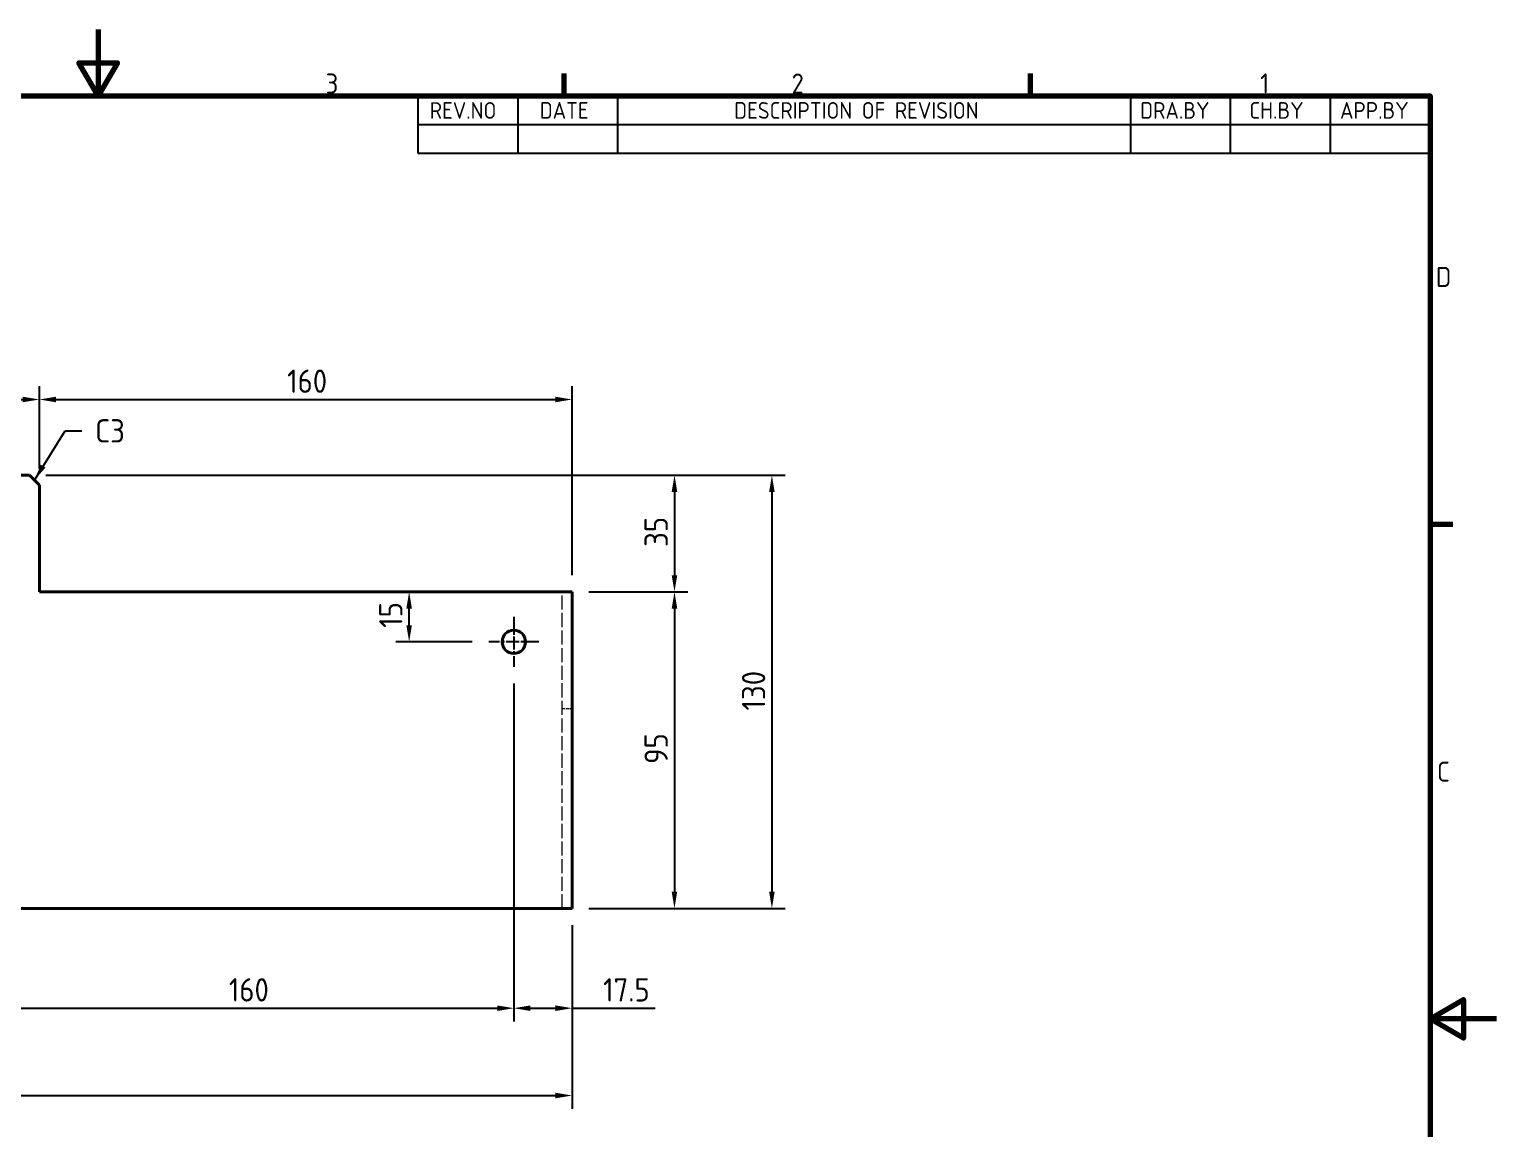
# Model space of a CAD drawing. Header units: millimetres. Extents: x 0 to 840, y 0 to 594.
# Drawn here: x 399.3 to 840, y 264 to 594 of the extents above; entities that cross this region are included whole.
import ezdxf

# ---------------------------------------------------------------- set-up
doc = ezdxf.new("R2010")
doc.units = ezdxf.units.MM
doc.header["$LTSCALE"] = 2
doc.linetypes.add('CHAIN', pattern=[0.35429999999999995, 0.2362, -0.0295, 0.0591, -0.0295])
doc.linetypes.add('DASHED', pattern=[0.2067, 0.1654, -0.0413])
doc.layers.get('0').update_dxf_attribs({"color": 3, "lineweight": 25})
for name, color, linetype, lineweight in [('가려진 것(ISO)', 2, 'DASHED', 18), ('가시적인 것(ISO)', 3, 'Continuous', 40), ('경계(ISO)', 7, 'Continuous', 70), ('기호(ISO)', 5, 'Continuous', 25), ('중심 표식(ISO)', 1, 'Continuous', 25), ('치수(ISO)', 7, 'Continuous', 25)]:
    doc.layers.add(name, color=color, linetype=linetype, lineweight=lineweight)
doc.styles.add('ISO Proportiona M2B', font='isocp.shx')
doc.styles.add('문자 텍스트_M2B', font='isocp.shx')
doc.styles.add('치수 텍스트_PSTEK_POSCO', font='isocp.shx')
doc.dimstyles.new('치수_PSTEK_POSCO', dxfattribs={"dimscale": 2, "dimtxt": 3.5, "dimasz": 2.5, "dimexe": 2, "dimexo": 2.5, "dimgap": 1, "dimtad": 1, "dimrnd": 1e-08, "dimdsep": 46, "dimtxsty": '치수 텍스트_PSTEK_POSCO', "dimcen": 0.09, "dimdle": 10, "dimclrd": 7, "dimclre": 7, "dimclrt": 2, "dimadec": 1, "dimazin": 2, "dimtfac": 1, "dimtmove": 0, "dimatfit": 3, "dimfxl": 0, "dimtolj": 1, "dimlwd": -1, "dimlwe": -1, "dimarcsym": 0})
doc.dimstyles.new('치수_PSTEK_POSCO$7', dxfattribs={"dimscale": 2, "dimtxt": 3.5, "dimasz": 2.5, "dimexe": 2, "dimexo": 2.5, "dimgap": 1, "dimtad": 1, "dimrnd": 1e-08, "dimdsep": 46, "dimtxsty": '치수 텍스트_PSTEK_POSCO', "dimcen": 0.09, "dimdle": 10, "dimclrd": 7, "dimclre": 7, "dimclrt": 2, "dimadec": 1, "dimazin": 2, "dimtfac": 1, "dimtmove": 0, "dimatfit": 3, "dimfxl": 0, "dimtolj": 1, "dimlwd": -1, "dimlwe": -1, "dimarcsym": 0})

# ---------------------------------------------------------------- blocks, each defined once
blk = doc.blocks.new('경계 Default Border')
at = {"layer": '경계(ISO)'}
for p, q in [((280, 287.0000076293945), (280, 290.4000091552734)), ((350, 287.0000076293945), (350, 290.4000091552734)), ((410, 222.7499961853027), (413.4000015258789, 222.7499961853027))]:
    blk.add_line(p, q, dxfattribs=at)
at = {"layer": '경계(ISO)', "flags": 128}
for points in [[(210, 297.0000076293945), (210, 287.0000076293945), (207.1132469177246, 292.0000076293945), (212.8867530822754, 292.0000076293945), (210, 287.0000076293945)], [(10, 10), (10, 287.0000076293945), (410, 287.0000076293945), (410, 10), (10, 10)], [(420, 148.5000038146973), (410, 148.5000038146973), (415, 151.3867473602295), (415, 145.6132507324219), (410, 148.5000038146973)]]:
    blk.add_lwpolyline(points, dxfattribs=at)
at = {"layer": '경계(ISO)', "color": 2, "char_height": 3.00000011920929, "attachment_point": 7, "style": '문자 텍스트_M2B'}
for s, insert in [('3', (244.1685395229535, 287.3713945155963)), ('2', (314.127739416884, 287.3713945155963)), ('1', (384.4860661041481, 287.4)), ('D', (410.878270202895, 258.3463944559917)), ('C', (411.0445395201643, 184.0963944559917))]:
    blk.add_mtext(s, dxfattribs=dict(at, insert=insert))
blk = doc.blocks.new('리비전 내역')
at = {"layer": '기호(ISO)'}
for p, q in [((258, 287.0000076293945), (410, 287.0000076293945)), ((258, 287.0000076293945), (258, 282.7200076293945)), ((273, 287.0000076293945), (273, 282.7200076293945)), ((288, 287.0000076293945), (288, 282.7200076293945)), ((365, 287.0000076293945), (365, 282.7200076293945)), ((380, 287.0000076293945), (380, 282.7200076293945)), ((395, 287.0000076293945), (395, 282.7200076293945)), ((410, 287.0000076293945), (410, 282.7200076293945)), ((258, 282.7200076293945), (410, 282.7200076293945)), ((258, 282.7200076293945), (258, 278.4400076293945)), ((273, 282.7200076293945), (273, 278.4400076293945)), ((288, 282.7200076293945), (288, 278.4400076293945)), ((365, 282.7200076293945), (365, 278.4400076293945)), ((380, 282.7200076293945), (380, 278.4400076293945)), ((395, 282.7200076293945), (395, 278.4400076293945)), ((410, 282.7200076293945), (410, 278.4400076293945)), ((258, 278.4400076293945), (410, 278.4400076293945))]:
    blk.add_line(p, q, dxfattribs=at)
at = {"layer": '기호(ISO)', "color": 2, "char_height": 2.5, "attachment_point": 7, "style": 'ISO Proportiona M2B'}
for s, insert in [('REV.NO', (259.7871163682308, 283.5831900503393)), ('DATE', (276.3142317728366, 283.5831900503393)), ('DESCRIPTION OF REVISION', (305.5070204333629, 283.5831900503393)), ('DRA.BY', (366.4757339553204, 283.5831900503393)), ('CH.BY', (382.8642915086117, 283.5831900503393)), ('APP.BY', (396.4777339604404, 283.5831900503393))]:
    blk.add_mtext(s, dxfattribs=dict(at, insert=insert))
blk = doc.blocks.new('*D24')
at = {"layer": 'Defpoints', "color": 0, "transparency": 16777216}
for p in [(384.8385504699303, 434.6618578911045), (544.8385504699303, 402.6618578911045), (544.8385504699303, 300.1977829202349)]:
    blk.add_point(p, dxfattribs=at)
at = {"layer": '치수(ISO)', "color": 7, "transparency": 16777216}
for p, q in [((384.8385504699303, 429.6618578911045), (384.8385504699303, 296.1977829202349)), ((544.8385504699303, 397.6618578911045), (544.8385504699303, 296.1977829202349)), ((389.8385504699303, 300.1977829202349), (539.8385504699303, 300.1977829202349))]:
    blk.add_line(p, q, dxfattribs=at)
for points in [[(389.8385504699303, 301.0311162535682), (389.8385504699303, 299.3644495869016), (384.8385504699303, 300.1977829202349)], [(539.8385504699303, 301.0311162535682), (539.8385504699303, 299.3644495869016), (544.8385504699303, 300.1977829202349)]]:
    blk.add_solid(points, dxfattribs=at)
at = {"layer": '치수(ISO)', "color": 2, "transparency": 16777216, "insert": (459.2557945644185, 305.6977829202349), "char_height": 7, "attachment_point": 4, "style": '치수 텍스트_PSTEK_POSCO'}
blk.add_mtext('\\A1;160', dxfattribs=at)
blk = doc.blocks.new('*D25')
at = {"layer": 'Defpoints', "color": 0, "transparency": 16777216}
for p in [(544.8385504699303, 402.6618578911045), (562.3385504699302, 330.1618578911045), (562.3385504699302, 300.1977829202349)]:
    blk.add_point(p, dxfattribs=at)
at = {"layer": '치수(ISO)', "color": 7, "transparency": 16777216}
for p, q in [((544.8385504699303, 397.6618578911045), (544.8385504699303, 296.1977829202349)), ((562.3385504699302, 325.1618578911045), (562.3385504699302, 296.1977829202349)), ((549.8385504699303, 300.1977829202349), (557.3385504699302, 300.1977829202349)), ((562.3385504699302, 300.1977829202349), (587.2471061238975, 300.1977829202349))]:
    blk.add_line(p, q, dxfattribs=at)
for points in [[(549.8385504699303, 301.0311162535682), (549.8385504699303, 299.3644495869016), (544.8385504699303, 300.1977829202349)], [(557.3385504699302, 301.0311162535682), (557.3385504699302, 299.3644495869016), (562.3385504699302, 300.1977829202349)]]:
    blk.add_solid(points, dxfattribs=at)
at = {"layer": '치수(ISO)', "color": 2, "transparency": 16777216, "insert": (571.6571566302364, 305.6977829202349), "char_height": 7, "attachment_point": 4, "style": '치수 텍스트_PSTEK_POSCO'}
blk.add_mtext('\\A1;17.5', dxfattribs=at)
blk = doc.blocks.new('*D26')
at = {"layer": 'Defpoints', "color": 0, "transparency": 16777216}
for p in [(402.3385504699303, 482.8980620007969), (207.3385504699302, 460.1618578911045), (402.3385504699303, 457.1618578911045)]:
    blk.add_point(p, dxfattribs=at)
at = {"layer": '치수(ISO)', "color": 7, "transparency": 16777216}
for p, q in [((207.3385504699302, 465.1618578911045), (207.3385504699302, 486.8980620007969)), ((402.3385504699303, 462.1618578911045), (402.3385504699303, 486.8980620007969)), ((212.3385504699302, 482.8980620007969), (397.3385504699303, 482.8980620007969))]:
    blk.add_line(p, q, dxfattribs=at)
for points in [[(212.3385504699302, 483.7313953341302), (212.3385504699302, 482.0647286674636), (207.3385504699302, 482.8980620007969)], [(397.3385504699303, 483.7313953341302), (397.3385504699303, 482.0647286674636), (402.3385504699303, 482.8980620007969)]]:
    blk.add_solid(points, dxfattribs=at)
at = {"layer": '치수(ISO)', "color": 2, "transparency": 16777216, "insert": (299.0613455663697, 488.3980620007969), "char_height": 7, "attachment_point": 4, "style": '치수 텍스트_PSTEK_POSCO'}
blk.add_mtext('\\A1;195', dxfattribs=at)
blk = doc.blocks.new('*D27')
at = {"layer": 'Defpoints', "color": 0, "transparency": 16777216}
for p in [(562.3385504699304, 482.898062000797), (402.3385504699303, 457.1618578911045), (562.3385504699304, 425.1618578911045)]:
    blk.add_point(p, dxfattribs=at)
at = {"layer": '치수(ISO)', "color": 7, "transparency": 16777216}
for p, q in [((402.3385504699303, 462.1618578911045), (402.3385504699303, 486.898062000797)), ((562.3385504699304, 430.1618578911045), (562.3385504699304, 486.898062000797)), ((407.3385504699303, 482.898062000797), (557.3385504699304, 482.898062000797))]:
    blk.add_line(p, q, dxfattribs=at)
for points in [[(407.3385504699303, 483.7313953341304), (407.3385504699303, 482.0647286674637), (402.3385504699303, 482.898062000797)], [(557.3385504699304, 483.7313953341304), (557.3385504699304, 482.0647286674637), (562.3385504699304, 482.898062000797)]]:
    blk.add_solid(points, dxfattribs=at)
at = {"layer": '치수(ISO)', "color": 2, "transparency": 16777216, "insert": (476.7557945644186, 488.398062000797), "char_height": 7, "attachment_point": 4, "style": '치수 텍스트_PSTEK_POSCO'}
blk.add_mtext('\\A1;160', dxfattribs=at)
blk = doc.blocks.new('*D28')
at = {"layer": 'Defpoints', "color": 0, "transparency": 16777216}
for p in [(399.3385504699302, 460.1618578911045), (562.3385504699304, 425.1618578911045), (593.0799802828374, 425.1618578911045)]:
    blk.add_point(p, dxfattribs=at)
at = {"layer": '치수(ISO)', "color": 7, "transparency": 16777216}
for p, q in [((404.3385504699302, 460.1618578911045), (597.0799802828374, 460.1618578911045)), ((593.0799802828374, 455.1618578911045), (593.0799802828374, 430.1618578911045)), ((567.3385504699304, 425.1618578911045), (597.0799802828374, 425.1618578911045))]:
    blk.add_line(p, q, dxfattribs=at)
for points in [[(592.246646949504, 455.1618578911045), (593.9133136161707, 455.1618578911045), (593.0799802828374, 460.1618578911045)], [(592.246646949504, 430.1618578911045), (593.9133136161707, 430.1618578911045), (593.0799802828374, 425.1618578911045)]]:
    blk.add_solid(points, dxfattribs=at)
at = {"layer": '치수(ISO)', "color": 2, "transparency": 16777216, "insert": (587.5799802828373, 438.666883144274), "char_height": 7, "attachment_point": 4, "rotation": 90, "style": '치수 텍스트_PSTEK_POSCO'}
blk.add_mtext('\\A1;35', dxfattribs=at)
blk = doc.blocks.new('*D29')
at = {"layer": 'Defpoints', "color": 0, "transparency": 16777216}
for p in [(562.3385504699304, 425.1618578911045), (562.3385504699302, 330.1618578911045), (593.0799802828374, 330.1618578911045)]:
    blk.add_point(p, dxfattribs=at)
at = {"layer": '치수(ISO)', "color": 7, "transparency": 16777216}
for p, q in [((567.3385504699304, 425.1618578911045), (597.0799802828374, 425.1618578911045)), ((593.0799802828374, 420.1618578911045), (593.0799802828374, 335.1618578911045)), ((567.3385504699302, 330.1618578911045), (597.0799802828374, 330.1618578911045))]:
    blk.add_line(p, q, dxfattribs=at)
for points in [[(592.246646949504, 420.1618578911045), (593.9133136161707, 420.1618578911045), (593.0799802828374, 425.1618578911045)], [(592.246646949504, 335.1618578911045), (593.9133136161707, 335.1618578911045), (593.0799802828374, 330.1618578911045)]]:
    blk.add_solid(points, dxfattribs=at)
at = {"layer": '치수(ISO)', "color": 2, "transparency": 16777216, "insert": (587.5799802828373, 373.5219083974434), "char_height": 7, "attachment_point": 4, "rotation": 90, "style": '치수 텍스트_PSTEK_POSCO'}
blk.add_mtext('\\A1;95', dxfattribs=at)
blk = doc.blocks.new('*D30')
at = {"layer": 'Defpoints', "color": 0, "transparency": 16777216}
for p in [(399.3385504699302, 460.1618578911045), (562.3385504699302, 330.1618578911045), (622.3385504699302, 330.1618578911045)]:
    blk.add_point(p, dxfattribs=at)
at = {"layer": '치수(ISO)', "color": 7, "transparency": 16777216}
for p, q in [((404.3385504699302, 460.1618578911045), (626.3385504699302, 460.1618578911045)), ((622.3385504699302, 455.1618578911045), (622.3385504699302, 335.1618578911045)), ((567.3385504699302, 330.1618578911045), (626.3385504699302, 330.1618578911045))]:
    blk.add_line(p, q, dxfattribs=at)
for points in [[(621.5052171365968, 455.1618578911045), (623.1718838032635, 455.1618578911045), (622.3385504699302, 460.1618578911045)], [(621.5052171365968, 335.1618578911045), (623.1718838032635, 335.1618578911045), (622.3385504699302, 330.1618578911045)]]:
    blk.add_solid(points, dxfattribs=at)
at = {"layer": '치수(ISO)', "color": 2, "transparency": 16777216, "insert": (616.83855046993, 389.5591019855927), "char_height": 7, "attachment_point": 4, "rotation": 90, "style": '치수 텍스트_PSTEK_POSCO'}
blk.add_mtext('\\A1;130', dxfattribs=at)
blk = doc.blocks.new('*D32')
at = {"layer": 'Defpoints', "color": 0, "transparency": 16777216}
for p in [(513.3928555913916, 425.1618578911045), (513.3928555913917, 425.1618578911045), (537.3385504699303, 410.1618578911045)]:
    blk.add_point(p, dxfattribs=at)
at = {"layer": '치수(ISO)', "color": 7, "transparency": 16777216}
for p, q in [((513.3928555913917, 415.1618578911045), (513.3928555913917, 420.1618578911045)), ((532.3385504699303, 410.1618578911045), (509.3928555913917, 410.1618578911045))]:
    blk.add_line(p, q, dxfattribs=at)
for points in [[(512.5595222580583, 420.1618578911045), (514.2261889247251, 420.1618578911045), (513.3928555913917, 425.1618578911045)], [(512.5595222580583, 415.1618578911045), (514.2261889247251, 415.1618578911045), (513.3928555913917, 410.1618578911045)]]:
    blk.add_solid(points, dxfattribs=at)
at = {"layer": '치수(ISO)', "color": 2, "transparency": 16777216, "insert": (507.8928555913916, 414.366883144274), "char_height": 7, "attachment_point": 4, "rotation": 90, "style": '치수 텍스트_PSTEK_POSCO'}
blk.add_mtext('\\A1;15', dxfattribs=at)
blk = doc.blocks.new('*D34')
at = {"layer": 'Defpoints', "color": 0, "transparency": 16777216}
for p in [(207.3385504699302, 330.1618578911045), (562.3385504699302, 330.1618578911045), (562.3385504699302, 273.9835003812978)]:
    blk.add_point(p, dxfattribs=at)
at = {"layer": '치수(ISO)', "color": 7, "transparency": 16777216}
for p, q in [((207.3385504699302, 325.1618578911045), (207.3385504699302, 269.9835003812978)), ((562.3385504699302, 325.1618578911045), (562.3385504699302, 269.9835003812978)), ((212.3385504699302, 273.9835003812978), (557.3385504699302, 273.9835003812978))]:
    blk.add_line(p, q, dxfattribs=at)
for points in [[(212.3385504699302, 274.8168337146311), (212.3385504699302, 273.1501670479645), (207.3385504699302, 273.9835003812978)], [(557.3385504699302, 274.8168337146311), (557.3385504699302, 273.1501670479645), (562.3385504699302, 273.9835003812978)]]:
    blk.add_solid(points, dxfattribs=at)
at = {"layer": '치수(ISO)', "color": 2, "transparency": 16777216, "insert": (378.3935757230996, 279.4835003812978), "char_height": 7, "attachment_point": 4, "style": '치수 텍스트_PSTEK_POSCO'}
blk.add_mtext('\\A1;355', dxfattribs=at)

msp = doc.modelspace()

# ---------------------------------------------------------------- linework, layer by layer
at = {"layer": '가려진 것(ISO)', "ltscale": 12.76675796508789}
msp.add_line((559.33855046993, 330.1618578911045), (559.3385504699303, 425.1618578911045), dxfattribs=at)
at = {"layer": '가려진 것(ISO)', "ltscale": 2.856944799423218}
msp.add_line((559.3385504699302, 390.1618578911045), (562.3385504699302, 390.1618578911045), dxfattribs=at)
at = {"layer": '가시적인 것(ISO)'}
for p, q in [((399.3385504699303, 460.1618578911045), (213.3385504699302, 460.1618578911045)), ((399.3385504699303, 460.1618578911045), (402.3385504699303, 457.1618578911045)), ((402.3385504699303, 425.1618578911045), (402.3385504699303, 457.1618578911045)), ((556.3385504699303, 425.1618578911045), (402.3385504699303, 425.1618578911045)), ((562.3385504699304, 425.1618578911045), (556.3385504699303, 425.1618578911045)), ((562.3385504699303, 425.1618578911045), (562.3385504699302, 330.1618578911045)), ((213.3385504699302, 330.1618578911045), (556.3385504699303, 330.1618578911045)), ((556.3385504699302, 330.1618578911045), (562.3385504699299, 330.1618578911045))]:
    msp.add_line(p, q, dxfattribs=at)
msp.add_circle((544.8385504699303, 410.1618578911045), 3.5, dxfattribs=at)
at = {"layer": '중심 표식(ISO)', "linetype": 'CHAIN', "ltscale": 8.333955764770508}
for p, q in [((544.8385504699303, 417.6618578911045), (544.8385504699303, 402.6618578911045)), ((552.3385504699303, 410.1618578911045), (537.3385504699303, 410.1618578911045))]:
    msp.add_line(p, q, dxfattribs=at)

# ---------------------------------------------------------------- block references
at = {"xscale": 2, "yscale": 2, "zscale": 2}
msp.add_blockref('경계 Default Border', (0, 0), dxfattribs=at)
at = {"layer": '기호(ISO)', "xscale": 2, "yscale": 2, "zscale": 2}
msp.add_blockref('리비전 내역', (0, 0), dxfattribs=at)

# ---------------------------------------------------------------- texts
at = {"layer": '기호(ISO)', "color": 2, "insert": (419.0990261463238, 473.4820012181523), "char_height": 6.99999988079071, "attachment_point": 4, "style": '치수 텍스트_PSTEK_POSCO'}
msp.add_mtext('{C3}', dxfattribs=at)

# ---------------------------------------------------------------- dimensions: what is measured, and where the dimension line sits
at = {"layer": '치수(ISO)', "color": 7}
for base, p1, p2, angle, override, picture, middle in [((402.3385504699303, 482.8980620007969), (207.3385504699302, 460.1618578911045), (402.3385504699303, 457.1618578911045), 180, {"dimdec": 2, "dimtp": 0, "dimtm": -0, "dimtdec": 2, "dimtofl": 0, "dimatfit": 1}, '*D26', (304.8185504699302, 482.8980620007969)), ((562.3385504699304, 482.898062000797), (402.3385504699303, 457.1618578911045), (562.3385504699304, 425.1618578911045), 180, {"dimdec": 2, "dimtp": 0, "dimtm": -0, "dimtdec": 2, "dimtofl": 0, "dimatfit": 1}, '*D27', (482.3585504699304, 482.898062000797)), ((593.0799802828374, 425.1618578911045), (399.3385504699302, 460.1618578911045), (562.3385504699304, 425.1618578911045), 90, {"dimdec": 2, "dimtp": 0, "dimtm": -0, "dimtdec": 2, "dimtofl": 0, "dimatfit": 1}, '*D28', (593.0799802828373, 442.6618578911045)), ((622.3385504699302, 330.1618578911045), (399.3385504699302, 460.1618578911045), (562.3385504699302, 330.1618578911045), 90, {"dimdec": 2, "dimtp": 0, "dimtm": -0, "dimtdec": 2, "dimtofl": 0, "dimatfit": 1}, '*D30', (622.33855046993, 395.1618578911045)), ((544.8385504699303, 300.1977829202349), (384.8385504699303, 434.6618578911045), (544.8385504699303, 402.6618578911045), 180, {"dimdec": 2, "dimtp": 0, "dimtm": -0, "dimtdec": 2, "dimtofl": 0, "dimatfit": 1}, '*D24', (464.8585504699303, 300.1977829202349)), ((513.3928555913917, 425.1618578911045), (537.3385504699303, 410.1618578911045), (513.3928555913916, 425.1618578911045), 90, {"dimdec": 2, "dimse2": 1, "dimtp": 0, "dimtm": -0, "dimtdec": 2, "dimtofl": 0, "dimatfit": 1}, '*D32', (513.3928555913916, 417.6618578911045)), ((593.0799802828374, 330.1618578911045), (562.3385504699304, 425.1618578911045), (562.3385504699302, 330.1618578911045), 90, {"dimdec": 2, "dimtp": 0, "dimtm": -0, "dimtdec": 2, "dimtofl": 0, "dimatfit": 1}, '*D29', (593.0799802828373, 377.6618578911045)), ((562.3385504699302, 300.1977829202349), (544.8385504699303, 402.6618578911045), (562.3385504699302, 330.1618578911045), 180, {"dimdec": 2, "dimtp": 0, "dimtm": -0, "dimtdec": 2, "dimtofl": 0, "dimatfit": 2}, '*D25', (578.452131377067, 300.1977829202349))]:
    dim = msp.add_linear_dim(base=base, p1=p1, p2=p2, angle=angle, dimstyle='치수_PSTEK_POSCO', override=override, dxfattribs=at)
    dim.commit()
    dim.dimension.update_dxf_attribs({"geometry": picture, "text_midpoint": middle, "dimtype": 160})
dim = msp.add_linear_dim(base=(562.3385504699302, 273.9835003812978), p1=(207.3385504699302, 330.1618578911045), p2=(562.3385504699302, 330.1618578911045), dimstyle='치수_PSTEK_POSCO', override={"dimdec": 2, "dimtp": 0, "dimtm": -0, "dimtdec": 2, "dimtofl": 0, "dimatfit": 1}, dxfattribs=at)
dim.commit()
dim.dimension.update_dxf_attribs({"geometry": '*D34', "text_midpoint": (384.8385504699302, 273.9835003812978), "dimtype": 160})

# ---------------------------------------------------------------- leaders
at = {"layer": '기호(ISO)', "color": 7, "annotation_type": 0, "has_hookline": 1, "hookline_direction": 0, "text_width": 8.316142532406916}
msp.add_leader([(400.8385504699303, 458.6618578911045), (410.0990261463238, 473.4820012181523), (415.0990261463238, 473.4820012181523)], dimstyle='치수_PSTEK_POSCO$7', override={"dimtad": 0}, dxfattribs=at)

doc.saveas('drawing.dxf')
